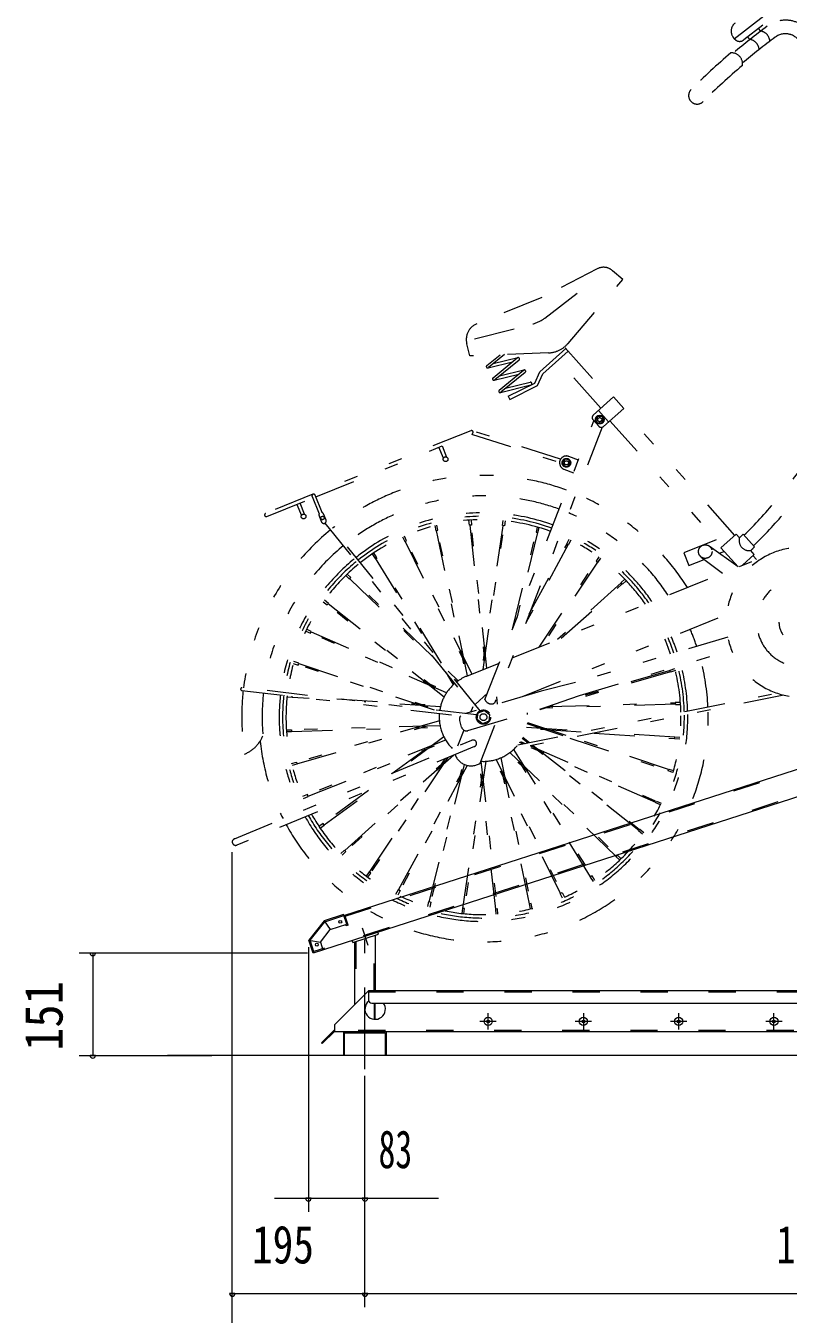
# Model space of a CAD drawing. Units: millimetres, scale not verified. Extents: x -5940 to 5940, y -4200 to 4200.
# Drawn here: x -1891 to -771, y -2693 to -800 of the extents above; entities that cross this region are included whole.
import ezdxf
from ezdxf.enums import TextEntityAlignment as Align

# ---------------------------------------------------------------- set-up
doc = ezdxf.new("R2010")
doc.units = ezdxf.units.MM
doc.header["$LTSCALE"] = 10
for name, pattern in [('USER2', [10, 4, -6]), ('USER3', [24, 12, -5, 2, -5]), ('USER4', [25, 6, -5, 2, -5, 2, -5])]:
    doc.linetypes.add(name, pattern=pattern)
for name, color, linetype, lineweight in [('0-2_2-0BOLD', 7, 'Continuous', 18), ('0-3_2-1HIDDEN', 3, 'USER2', 18), ('0-4_2-2CENTER', 3, 'USER3', 18), ('0-6_2-5DIM', 3, 'Continuous', 18), ('0-7_2-6HATCH', 2, 'USER4', 18)]:
    doc.layers.add(name, color=color, linetype=linetype, lineweight=lineweight)
doc.styles.add('ＭＳ ゴシック', font='')
doc.styles.get('ＭＳ ゴシック').set_extended_font_data('MS Gothic')

msp = doc.modelspace()

# ---------------------------------------------------------------- linework, layer by layer
at = {"layer": '0-2_2-0BOLD'}
for p, q in [((-1452.79, -2115), (-1475.17, -2143.34)), ((-1377.89, -2136.33), (-1377.89, -2217.81)), ((-1458.44, -2146.35), (-1454.75, -2157.77)), ((-1410.94, -2147), (-1411.93, -2143.95)), ((-1407.89, -2237.81), (-1407.89, -2146.01)), ((-1387.89, -2217.81), (-1387.89, -2230.81)), ((-1382.89, -2235.81), (32.11, -2235.81)), ((-1377.89, -2259.81), (-1377.89, -2235.81)), ((-1439.02, -2276.68), (-1456.7, -2294.36)), ((-1424.39, -2277.81), (-1424.39, -2312.81)), ((-1422.79, -2312.81), (-1422.79, -2279.41)), ((-1361.39, -2312.81), (-1361.39, -2277.81))]:
    msp.add_line(p, q, dxfattribs=at)
for points in [[(202.11, -662.81), (202.11, -2312.81), (-1682.89, -2312.81)], [(-1417.59, -2121.51), (-1422.32, -2106.85), (154.19, -1598.3), (166.01, -1634.94)], [(166.01, -1634.94), (-1469.03, -2162.37), (-1475.17, -2143.34), (-1458.44, -2146.35), (-1443.84, -2127.87), (-1419.63, -2120.06), (-1424.24, -2105.79), (-1452.79, -2115), (-1443.84, -2127.87)], [(-1417.59, -2121.51), (-1420.45, -2122.43), (-1421.06, -2120.52)], [(-1410.94, -2147), (-1372.88, -2134.72), (-1373.86, -2131.67)], [(-1456.7, -2294.36), (-1455.57, -2295.49), (-1437.89, -2277.81), (37.11, -2277.81), (37.11, -2217.81), (-1387.89, -2217.81), (-1437.89, -2267.81), (-1437.89, -2277.81)], [(-1422.79, -2279.41), (-1362.99, -2279.41), (-1362.99, -2312.81)]]:
    msp.add_lwpolyline(points, dxfattribs=at)
for centre, radius in [((-1429.21, -2116.43), 2.1), ((-1463.53, -2150.09), 2.1), ((-1211.89, -2262.81), 6), ((-1211.89, -2262.81), 2), ((-1071.89, -2262.81), 6), ((-1071.89, -2262.81), 2), ((-931.89, -2262.81), 6), ((-931.89, -2262.81), 2), ((-791.89, -2262.81), 6), ((-791.89, -2262.81), 2)]:
    msp.add_circle(centre, radius, dxfattribs=at)
for centre, radius, start, end in [((-1377.89, -2244.81), 15, 128.92204, 36.8699), ((-1382.89, -2230.81), 5, 180, 270), ((-1437.89, -2277.81), 1.6, 90, 135)]:
    msp.add_arc(centre, radius, start, end, dxfattribs=at)
at = {"layer": '0-3_2-1HIDDEN'}
for p, q in [((-1421.83, -2108.37), (154.68, -1599.82)), ((165.51, -1633.42), (-1468, -2160.36)), ((-1451.84, -2116.37), (-1423.75, -2107.31)), ((-1379.49, -2217.81), (-1379.49, -2136.85)), ((-1406.29, -2145.5), (-1406.29, -2236.21)), ((-1387.89, -2219.41), (37.11, -2219.41)), ((-1379.49, -2235.81), (-1379.49, -2259.73)), ((37.11, -2276.21), (-1437.89, -2276.21))]:
    msp.add_line(p, q, dxfattribs=at)
msp.add_lwpolyline([(-1467.51, -2161.88), (-1473.38, -2143.66), (-1451.84, -2116.37)], dxfattribs=at)
at = {"layer": '0-4_2-2CENTER'}
for p, q in [((-1392.89, -2332.81), (-1392.89, -2112.13)), ((-1396.88, -2125.46), (-1388.64, -2150.99)), ((-1211.89, -2274.81), (-1211.89, -2250.81)), ((-1071.89, -2250.81), (-1071.89, -2274.81)), ((-931.89, -2274.81), (-931.89, -2250.81)), ((-791.89, -2274.81), (-791.89, -2250.81)), ((-1199.89, -2262.81), (-1223.89, -2262.81)), ((-1059.89, -2262.81), (-1083.89, -2262.81)), ((-919.89, -2262.81), (-943.89, -2262.81)), ((-779.89, -2262.81), (-803.89, -2262.81))]:
    msp.add_line(p, q, dxfattribs=at)
at = {"layer": '0-6_2-5DIM'}
for p, q in [((-1587.89, -2822.81), (-1587.89, -2014.22)), ((-1475.89, -2153.55), (-1475.89, -2542.81)), ((-1477.36, -2162.37), (-1812.89, -2162.37)), ((-1788.89, -2162.37), (-1796.89, -2162.37)), ((-1792.89, -2162.37), (-1792.89, -2312.81)), ((-1812.89, -2312.81), (-1617.89, -2312.81)), ((-1788.89, -2312.81), (-1796.89, -2312.81)), ((-1392.89, -2682.81), (-1392.89, -2342.81)), ((-1525.7, -2522.81), (-1284.89, -2522.81)), ((-1471.89, -2522.81), (-1479.89, -2522.81)), ((-1388.89, -2522.81), (-1396.89, -2522.81)), ((-1583.89, -2662.81), (-1591.89, -2662.81)), ((-1587.89, -2662.81), (202.11, -2662.81)), ((-1388.89, -2662.81), (-1396.89, -2662.81))]:
    msp.add_line(p, q, dxfattribs=at)
for centre in [(-1792.89, -2162.37), (-1792.89, -2312.81), (-1475.89, -2522.81), (-1392.89, -2522.81), (-1587.89, -2662.81), (-1392.89, -2662.81)]:
    msp.add_arc(centre, 4, 180, 0, dxfattribs=at)
at = {"layer": '0-7_2-6HATCH'}
for p, q in [((-808.46, -799.16), (-836.1, -820.63)), ((-811.36, -807.66), (-814.39, -803.76)), ((-827.15, -819.93), (-830.18, -816.03)), ((-1128.54, -1229.36), (-1051.91, -1170.94)), ((-1231.83, -1260.03), (-1146.37, -1238.01)), ((-1213.82, -1299.08), (-1194.45, -1283.2)), ((-1187.84, -1282.95), (-1211.28, -1302.17)), ((-1046.13, -1361.91), (-1119.11, -1280.15)), ((-1098.46, -1273.26), (-1031.21, -1348.59)), ((-1212.07, -1302.57), (-1175.92, -1293.58)), ((-1204.72, -1317.2), (-1169.06, -1287.95)), ((-1168.27, -1287.55), (-1204.41, -1296.54)), ((-1166.52, -1291.04), (-1202.19, -1320.29)), ((-1195.63, -1335.31), (-1159.96, -1306.06)), ((-1159.61, -1305.77), (-1195.32, -1314.65)), ((-1202.97, -1320.68), (-1166.83, -1311.69)), ((-1157.42, -1309.15), (-1193.09, -1338.4)), ((-1150.08, -1323.78), (-1186.22, -1332.77)), ((-1193.88, -1338.8), (-1149.12, -1327.66)), ((-1027.48, -1345.26), (-1057.32, -1371.89)), ((-1012.5, -1362.04), (-1042.34, -1388.68)), ((-1027.48, -1345.26), (-1012.5, -1362.04)), ((-1216.66, -1789.75), (-1056.63, -1380.18)), ((-1057.72, -1378.96), (-1049.4, -1388.28)), ((-1049.86, -1365.24), (-1034.88, -1382.02)), ((-1033.01, -1380.36), (-867.88, -1565.34)), ((-849.23, -1548.7), (-1014.36, -1363.71)), ((-1237.37, -1394.88), (-1538.82, -1516.34)), ((-1465.07, -1492.01), (-1235.5, -1399.51)), ((-1236.34, -1399.85), (-1106.9, -1441.45)), ((-1105.37, -1436.69), (-1235.67, -1394.82)), ((-1044.26, -1389.75), (-1202.69, -1795.21)), ((-1277.64, -1435.41), (-1284.2, -1419.13)), ((-1279.56, -1417.26), (-1273, -1433.54)), ((-1079.28, -1438.16), (-1093.25, -1432.7)), ((-1100.54, -1451.37), (-1086.58, -1456.83)), ((-1536.95, -1520.97), (-1469.71, -1493.88)), ((-1470.64, -1491.56), (-1460.34, -1517.11)), ((-1455.71, -1515.25), (-1466, -1489.69)), ((-1492.9, -1503.22), (-1486.34, -1519.5)), ((-1481.7, -1517.63), (-1488.26, -1501.35)), ((-1460.36, -1519.76), (-1456.62, -1529.04)), ((-1450.13, -1526.42), (-1453.86, -1517.14)), ((-1451.62, -1530.76), (-1226.78, -1808.95)), ((-1223.67, -1806.43), (-1450.36, -1525.95)), ((-1237.03, -1525.98), (-1236.2, -1533.55)), ((-1186.85, -1527.29), (-1187.93, -1534.7)), ((-1290.36, -1534.38), (-1288.82, -1541.83)), ((-1288.33, -1541.71), (-1244.14, -1755.87)), ((-1242.26, -1755.11), (-1286.39, -1541.22)), ((-1238.7, -1533.72), (-1215.69, -1744.42)), ((-1213.77, -1743.64), (-1236.7, -1533.58)), ((-1190.42, -1534.44), (-1221.55, -1746.77)), ((-1219.41, -1745.91), (-1188.43, -1534.64)), ((-1175.45, -1684.29), (-1141.05, -1543.9)), ((-1139.13, -1544.46), (-1169.93, -1670.16)), ((-1138.65, -1544.6), (-1136.83, -1537.2)), ((-820.61, -1565.73), (-837.28, -1547.06)), ((-1333.94, -1557.55), (-1237.42, -1753.45)), ((-1235.46, -1752.89), (-1332.11, -1556.74)), ((-1094.13, -1561.96), (-1157.35, -1679.17)), ((-1151.37, -1663.88), (-1095.93, -1561.09)), ((-844.28, -1594.94), (-887, -1564.36)), ((-869.74, -1567.01), (-844.66, -1595.1)), ((-820.72, -1576.87), (-825.99, -1570.97)), ((-1375.78, -1580.63), (-1379.71, -1574.26)), ((-1377.85, -1582.03), (-1290.34, -1723.94)), ((-1280.43, -1736.21), (-1376.19, -1580.91)), ((-1176.71, -1728.73), (-793.07, -1574.33)), ((-1136.92, -1712.71), (-1052.77, -1586.87)), ((-1051.16, -1588.05), (-1133.63, -1711.39)), ((-898.88, -1580.45), (-867.51, -1604.29)), ((-872.2, -1574.96), (-865.17, -1572.13)), ((-820.72, -1576.87), (-838.25, -1592.52)), ((-822.59, -1578.54), (-817.55, -1584.18)), ((-1415.29, -1612.52), (-1283.54, -1738.73)), ((-1293.45, -1726.46), (-1413.85, -1611.13)), ((-1016.25, -1618.45), (-1110.04, -1701.9)), ((-1104.55, -1699.69), (-1014.86, -1619.89)), ((-1016.6, -1618.09), (-1010.91, -1613.03)), ((-1276.66, -1786.19), (-1448.18, -1650.54)), ((-1447, -1648.92), (-1275.71, -1784.4)), ((-1161.2, -1785.49), (-861.39, -1664.83)), ((-1273.07, -1780.01), (-1472.93, -1691.99)), ((-1472.05, -1690.19), (-1271.93, -1778.33)), ((-1290.51, -1805.38), (-1490.83, -1738.97)), ((-1490.28, -1737.05), (-1280.74, -1806.51)), ((-1243.02, -1755.41), (-1195.82, -1736.42)), ((-1273.79, -1750.79), (-1263.07, -1768.17)), ((-1255.93, -1762.4), (-1270.67, -1748.28)), ((-1260.76, -1760.54), (-1257.59, -1763.59)), ((-944.02, -1749.04), (-1153.98, -1810.16)), ((-944.5, -1747.09), (-1107.96, -1794.68)), ((-944.62, -1746.61), (-937.44, -1744.52)), ((-1573.8, -1776.56), (-1229.22, -1816.51)), ((-1228.76, -1812.54), (-1573.34, -1772.59)), ((-1261.56, -1766.8), (-1263.87, -1763.05)), ((-1499.97, -1786.89), (-1507.44, -1786.4)), ((-1499.97, -1786.89), (-1499.79, -1785.14)), ((-1499.92, -1786.39), (-1474.73, -1788.05)), ((-1434.32, -1788.71), (-1281.5, -1798.77)), ((-1282, -1800.75), (-1394.27, -1793.35)), ((-1231.12, -1797.22), (-1213.02, -1780.43)), ((-1198.21, -1796.53), (-1199.04, -1785.89)), ((-777.3, -1783.43), (-1173.98, -1862.84)), ((-1168.21, -1856.58), (-787.73, -1780.42)), ((-936.69, -1796.76), (-1130.36, -1802.37)), ((-1123.59, -1800.17), (-936.83, -1794.76)), ((-929.26, -1794.04), (-936.86, -1794.26)), ((-1229.31, -1805.82), (-1245.37, -1810.61)), ((-1241.52, -1835.55), (-1126.88, -1801.33)), ((-1237.29, -1808.2), (-1234.06, -1799.95)), ((-1282.51, -1828.34), (-1500.81, -1834.66)), ((-1500.67, -1836.66), (-1282.09, -1830.32)), ((-1283.51, -1821.26), (-1493.47, -1882.38)), ((-1492.99, -1884.32), (-1283.31, -1823.28)), ((-1247.65, -1834.72), (-1256.95, -1858.53)), ((-1250.86, -1830.51), (-1253.72, -1820.93)), ((-1223.78, -1883.53), (-1200.21, -1823.22)), ((-1075.21, -1837.97), (-1155.99, -1832.65)), ((-1155.49, -1830.67), (-1067.68, -1836.46)), ((-1101.5, -1843.23), (-1154.51, -1825.65)), ((-1154.23, -1823.64), (-1097.53, -1842.44)), ((-1584.82, -1994.57), (-1235.77, -1849.74)), ((-1500.63, -1837.16), (-1508.24, -1837.38)), ((-1274.35, -1849.38), (-1477.32, -1929.99)), ((-1476.5, -1931.82), (-1273.27, -1851.11)), ((-1353.43, -1898.56), (-1277.71, -1843.07)), ((-1276.82, -1844.91), (-1345.63, -1895.32)), ((-1160.94, -1855.13), (-1165.57, -1853.09)), ((-1164.43, -1851.41), (-1157.53, -1854.45)), ((-1153.44, -1853.63), (-1161.79, -1847.02)), ((-1160.84, -1845.23), (-1150.86, -1853.11)), ((-1091.9, -1846.41), (-947.22, -1894.37)), ((-946.66, -1892.45), (-1087.94, -1845.61)), ((-1056.04, -1839.23), (-937.79, -1847.02)), ((-937.58, -1845.03), (-1048.51, -1837.72)), ((-930.25, -1848.02), (-937.84, -1847.52)), ((-1231.92, -1858.97), (-1580.97, -2003.8)), ((-1422.64, -2011.53), (-1267.97, -1873.93)), ((-1262.33, -1871.59), (-1421.24, -2012.97)), ((-1023.65, -2020.29), (-1181.56, -1869.02)), ((-1179.91, -1867.83), (-1022.2, -2018.9)), ((-1061.31, -2050.51), (-1175.93, -1864.62)), ((-1174.43, -1863.25), (-1059.65, -2049.39)), ((-965.44, -1941.22), (-1152.98, -1858.63)), ((-1149.56, -1857.95), (-964.56, -1939.43)), ((-990.5, -1982.5), (-1148.29, -1857.7)), ((-1145.72, -1857.18), (-989.32, -1980.88)), ((-1492.87, -1884.81), (-1500.06, -1886.9)), ((-1386.34, -2043.37), (-1274.99, -1876.84)), ((-1271.66, -1875.45), (-1384.73, -2044.55)), ((-1343.37, -2069.46), (-1244.48, -1886.12)), ((-1242.5, -1886.66), (-1341.57, -2070.33)), ((-1298.37, -2086.96), (-1248.72, -1884.34)), ((-1246.88, -1885.22), (-1296.45, -2087.52)), ((-1249.06, -2096.78), (-1217.39, -1880.69)), ((-1215.36, -1880.62), (-1247.08, -2096.99)), ((-1200.79, -2097.84), (-1224.17, -1883.77)), ((-1222.5, -1880.6), (-1198.8, -2097.7)), ((-1105.38, -2074.68), (-1202.04, -1878.53)), ((-1200.08, -1877.97), (-1103.55, -2073.87)), ((-1151.11, -2090.2), (-1195.24, -1876.31)), ((-1193.36, -1875.55), (-1149.17, -2089.71)), ((-940.25, -1897.21), (-947.36, -1894.85)), ((-1387.5, -1923.53), (-1454.1, -1972.32)), ((-1452.98, -1973.98), (-1379.7, -1920.29)), ((-1483.37, -1935.08), (-1476.3, -1932.27)), ((-964.34, -1938.98), (-957.49, -1942)), ((-989.02, -1980.47), (-983.06, -1985.19)), ((-1426.58, -2018.39), (-1420.9, -2013.33)), ((-1021.84, -2018.56), (-1016.44, -2023.74)), ((-1388.48, -2051.07), (-1384.32, -2044.85)), ((-1055.24, -2055.58), (-1059.23, -2049.11)), ((-1341.12, -2070.55), (-1344.73, -2077.25)), ((-1103.1, -2073.67), (-1099.79, -2080.39)), ((-1295.97, -2087.66), (-1297.75, -2094.93)), ((-1247.68, -2104.57), (-1246.58, -2097.04)), ((-1197.49, -2105.11), (-1198.3, -2097.67)), ((-1147.14, -2097.04), (-1148.68, -2089.59))]:
    msp.add_line(p, q, dxfattribs=at)
for points in [[(-851.67, -816.89), (-850.13, -818.87), (-806.7, -785.13), (-808.23, -783.15)], [(-1051.47, -1156.96), (-1132.94, -1199.17), (-1228.42, -1237.64)], [(-1094.43, -1266.58), (-1014.17, -1172.87), (-1029.02, -1159.74)], [(-1123.31, -1280.54), (-1238.57, -1284.86), (-1243.24, -1267.22)], [(-1182.21, -1344.33), (-1143.41, -1324.85), (-1135.77, -1308.11), (-1097.69, -1274.12)], [(-1182.21, -1344.33), (-1179.97, -1348.8), (-1139.59, -1328.53), (-1131.66, -1311.14), (-1094.36, -1277.85)], [(-1236.2, -1533.55), (-1239.2, -1533.75), (-1240.01, -1526.31)], [(-1187.93, -1534.7), (-1190.92, -1534.38), (-1189.81, -1526.85)], [(-1337.71, -1551.03), (-1334.4, -1557.75), (-1331.66, -1556.53), (-1335.02, -1549.71)], [(-1288.82, -1541.83), (-1285.9, -1541.1), (-1287.42, -1533.77)], [(-1139.75, -1536.49), (-1141.53, -1543.76), (-1138.65, -1544.6)], [(-869.74, -1567.01), (-847.36, -1547.03), (-842.65, -1552.3)], [(-1090.13, -1555.59), (-1093.68, -1562.18), (-1096.38, -1560.87), (-1092.77, -1554.17)], [(-876.86, -1555.28), (-924.39, -1574.43), (-916.91, -1592.98), (-894.35, -1583.89)], [(-1382.26, -1575.84), (-1378.26, -1582.31), (-1375.78, -1580.63)], [(-1049.01, -1580.35), (-1053.18, -1586.57), (-1050.75, -1588.34), (-1046.52, -1582.02)], [(-1421.06, -1607.68), (-1415.65, -1612.86), (-1413.49, -1610.78), (-1418.98, -1605.52)], [(-1008.92, -1615.27), (-1014.51, -1620.25), (-1016.6, -1618.09)], [(-1454.44, -1646.23), (-1448.47, -1650.95), (-1446.71, -1648.52), (-1452.58, -1643.87)], [(-1480.01, -1689.42), (-1473.15, -1692.44), (-1471.83, -1689.74), (-1478.8, -1686.68)], [(-859.83, -1698.13), (-1083.43, -1764.88), (-1134.03, -1777.38), (-1225.17, -1804.58)], [(-1126.88, -1801.33), (-1077.71, -1784.04), (-854.1, -1717.3)], [(-1498.19, -1737.06), (-1490.97, -1739.45), (-1490.14, -1736.57), (-1497.25, -1734.21)], [(-936.6, -1747.4), (-943.91, -1749.52), (-944.62, -1746.61)], [(-936.86, -1794.26), (-936.65, -1797.26), (-929.17, -1797.04)], [(-1508.33, -1834.38), (-1500.84, -1834.16), (-1500.63, -1837.16)], [(-937.84, -1847.52), (-937.52, -1844.53), (-930.05, -1845.02)], [(-1500.9, -1884.02), (-1493.59, -1881.9), (-1492.87, -1884.81)], [(-947.36, -1894.85), (-946.53, -1891.97), (-939.31, -1894.36)], [(-1476.3, -1932.27), (-1477.52, -1929.53), (-1484.48, -1932.29)], [(-958.7, -1944.74), (-965.66, -1941.67), (-964.34, -1938.98)], [(-1458.74, -1978.82), (-1452.7, -1974.4), (-1454.38, -1971.91), (-1460.52, -1976.4)], [(-984.92, -1987.55), (-990.79, -1982.9), (-989.02, -1980.47)], [(-1420.9, -2013.33), (-1422.99, -2011.17), (-1428.58, -2016.15)], [(-1018.51, -2025.9), (-1024.01, -2020.64), (-1021.84, -2018.56)], [(-1384.32, -2044.85), (-1386.74, -2043.08), (-1390.98, -2049.4)], [(-1059.23, -2049.11), (-1061.72, -2050.79), (-1057.79, -2057.16)], [(-1347.37, -2075.83), (-1343.82, -2069.24), (-1341.12, -2070.55)], [(-1102.48, -2081.71), (-1105.84, -2074.88), (-1103.1, -2073.67)], [(-1300.66, -2094.22), (-1298.85, -2086.82), (-1295.97, -2087.66)], [(-1246.58, -2097.04), (-1249.56, -2096.72), (-1250.65, -2104.13)], [(-1198.3, -2097.67), (-1201.29, -2097.87), (-1200.47, -2105.44)], [(-1148.68, -2089.59), (-1151.59, -2090.32), (-1150.08, -2097.65)]]:
    msp.add_lwpolyline(points, dxfattribs=at)
for points in [[(-1050.07, -1373.4), (-1044.49, -1374.19), (-1042.39, -1379.41), (-1045.86, -1383.84), (-1051.44, -1383.06), (-1053.54, -1377.83)], [(-1102.47, -1441.25), (-1100.37, -1446.47), (-1094.8, -1447.26), (-1091.33, -1442.82), (-1093.43, -1437.6), (-1099, -1436.81)], [(-1226.48, -1809.66), (-1217.37, -1805.99), (-1209.64, -1812.04), (-1211.02, -1821.76), (-1220.12, -1825.43), (-1227.85, -1819.38)]]:
    msp.add_lwpolyline(points, close=True, dxfattribs=at)
for centre, radius in [((-1047.97, -1378.62), 6.38), ((-1047.97, -1378.62), 3), ((-1274.41, -1436.75), 3.5), ((-1096.9, -1442.03), 6.38), ((-1096.9, -1442.03), 3), ((-1483.1, -1520.84), 3.5), ((-1455.24, -1523.09), 2.5), ((-892.83, -1572.49), 10), ((-1218.75, -1815.71), 10.5), ((-1218.75, -1815.71), 5)]:
    msp.add_circle(centre, radius, dxfattribs=at)
for centre, radius, start, end in [((-775, -836.63), 45, 23.90366, 126.58403), ((-839.82, -807.69), 15, 127.83971, 217.83969), ((-205.81, -1603.47), 1000, 126.58446, 130.21725), ((-813.96, -823.51), 16.07, 3.37047, 80.68414), ((-775, -836.63), 25, 23.90402, 126.5844), ((-842.24, -812.74), 10, 217.83841, 307.83841), ((-205.81, -1603.47), 980, 126.58444, 130.17754), ((-829.75, -835.78), 16.07, 3.5005, 80.68414), ((-205.81, -1603.47), 1002.5, 130.37033, 134.91602), ((-854.1, -855.72), 16.07, 351.48781, 93.76962), ((-205.81, -1603.47), 977.5, 130.31253, 134.91602), ((-904.82, -902.41), 12.5, 134.91594, 314.91592), ((-1354.81, -1021.64), 739.5, 314.55899, 356.06847), ((-1354.81, -1021.64), 760.5, 314.48148, 354.64369), ((-1042.27, -1174.72), 20, 48.50946, 117.38474), ((-1158.85, -1189.59), 50, 284.44937, 307.32149), ((-1219.07, -1260.82), 25, 111.94525, 194.82022), ((-1124.81, -1240.56), 40, 272.14658, 319.41988), ((-1212.55, -1300.63), 2, 129.34871, 309.34869), ((-1167.79, -1289.49), 2, 309.34871, 129.34871), ((-1158.69, -1307.61), 2, 309.34871, 129.34871), ((-1203.46, -1318.74), 2, 129.34871, 309.34869), ((-1149.6, -1325.72), 2, 283.96535, 103.96535), ((-1194.36, -1336.85), 2, 129.34871, 309.34869), ((-1053.99, -1375.63), 5, 131.75815, 221.75813), ((-1236.44, -1397.19), 2.5, 291.94836, 111.94836), ((-1045.67, -1384.95), 5, 221.75815, 311.75815), ((-1096.9, -1442.03), 10.02, 68.65646, 248.65645), ((-1218.75, -1815.71), 355.2, 69.86775, 128.62239), ((-1468.32, -1490.63), 2.5, 21.94836, 201.94835), ((-1218.75, -1815.71), 325.2, 69.97945, 128.5927), ((-1218.75, -1815.71), 355.2, 32.46594, 67.44798), ((-1537.89, -1518.65), 2.5, 111.94836, 291.94835), ((-1457.11, -1518.45), 3.5, 157.53076, 201.94606), ((-1453.37, -1527.73), 3.5, 201.94608, 21.94608), ((-1457.11, -1518.45), 3.5, 21.94608, 66.36137), ((-1218.75, -1815.71), 300.2, 70.08954, 128.56337), ((-1218.75, -1815.71), 295.2, 70.11374, 128.55685), ((-1218.75, -1815.71), 290.2, 70.13878, 128.55011), ((-1218.75, -1815.71), 325.2, 33.45149, 67.33643), ((-1218.75, -1815.71), 355.2, 129.26761, 173.06514), ((-1218.75, -1815.71), 290.2, 34.86475, 67.17691), ((-1218.75, -1815.71), 295.2, 34.64186, 67.20206), ((-1218.75, -1815.71), 300.2, 34.42659, 67.22636), ((-828.15, -1556.12), 15, 165.24959, 278.26149), ((-1354.81, -1021.64), 737.5, 313.98334, 314.56657), ((-1218.75, -1815.71), 325.2, 129.29745, 173.03513), ((-752, -1676.38), 110, 329.28932, 317.87643), ((-1354.81, -1021.64), 762.5, 313.91025, 314.47432), ((-1218.75, -1815.71), 300.2, 129.32681, 173.00613), ((-1218.75, -1815.71), 295.2, 129.33322, 172.9996), ((-1218.75, -1815.71), 290.2, 129.33986, 172.99287), ((-752, -1676.38), 65, 333.85204, 313.31412), ((-752, -1676.38), 32.5, 345.38377, 291.94472), ((-1218.75, -1815.71), 290.2, 18.59566, 23.21568), ((-1218.75, -1815.71), 295.2, 18.56224, 23.1938), ((-1218.75, -1815.71), 300.2, 18.52995, 23.17268), ((-1218.75, -1815.71), 330.2, 18.35637, 23.05891), ((-1218.75, -1815.71), 295.2, 1.56865, 14.67967), ((-1218.75, -1815.71), 300.2, 1.73268, 14.71208), ((-1218.75, -1815.71), 330.2, 2.61078, 14.88548), ((-1218.75, -1815.71), 65, 111.94536, 127.18185), ((-1218.75, -1815.71), 290.2, 1.39891, 14.64616), ((-1573.57, -1774.58), 2, 83.3824, 263.3824), ((-1218.75, -1815.71), 355.2, 173.71039, 188.79022), ((-1218.75, -1815.71), 65, 130.7083, 171.62462), ((-1218.75, -1815.71), 325.2, 173.74022, 184.82632), ((-1218.75, -1815.71), 300.2, 173.76959, 207.29462), ((-1218.75, -1815.71), 295.2, 173.77599, 207.37535), ((-1218.75, -1815.71), 290.2, 173.78264, 207.45889), ((-1207.27, -1786.32), 10, 200.06668, 297.24744), ((-1218.75, -1815.71), 330.2, 208.60371, 1.73199), ((-1218.75, -1815.71), 300.2, 209.21283, 0.76344), ((-1218.75, -1815.71), 295.2, 209.3264, 0.58246), ((-1218.75, -1815.71), 290.2, 209.44391, 0.39516), ((-1218.75, -1815.71), 65, 175.15108, 225.0652), ((-1246.53, -1818.79), 7.5, 138.83519, 196.6188), ((-1218.75, -1815.71), 65, 266.57816, 5.53351), ((-1243.67, -1828.37), 7.5, 196.61882, 286.61882), ((-1588, -1824.75), 48.77, 291.93814, 337.93629), ((-1218.75, -1815.71), 330.2, 186.17372, 206.8613), ((-1233.85, -1854.35), 5, 292.63936, 112.63936), ((-1236.94, -1862.28), 25, 199.93188, 301.78793), ((-1582.89, -1999.19), 5, 112.63936, 292.63934)]:
    msp.add_arc(centre, radius, start, end, dxfattribs=at)

# ---------------------------------------------------------------- texts
at = {"layer": '0-6_2-5DIM', "color": 7, "style": 'ＭＳ ゴシック', "width": 0.9}
msp.add_text('151', height=55.72, rotation=90, dxfattribs=at).set_placement((-1820.49, -2306.09), align=Align.BOTTOM_LEFT)
at = {"layer": '0-6_2-5DIM', "color": 7, "style": 'ＭＳ ゴシック'}
for s, width, p in [('83', 0.65, (-1372.89, -2495.21)), ('195', 0.8, (-1558.89, -2635.21)), ('1395', 0.75, (-788.39, -2635.21))]:
    msp.add_text(s, height=55.72, dxfattribs=dict(at, width=width)).set_placement(p, align=Align.BOTTOM_LEFT)

doc.saveas('drawing.dxf')
